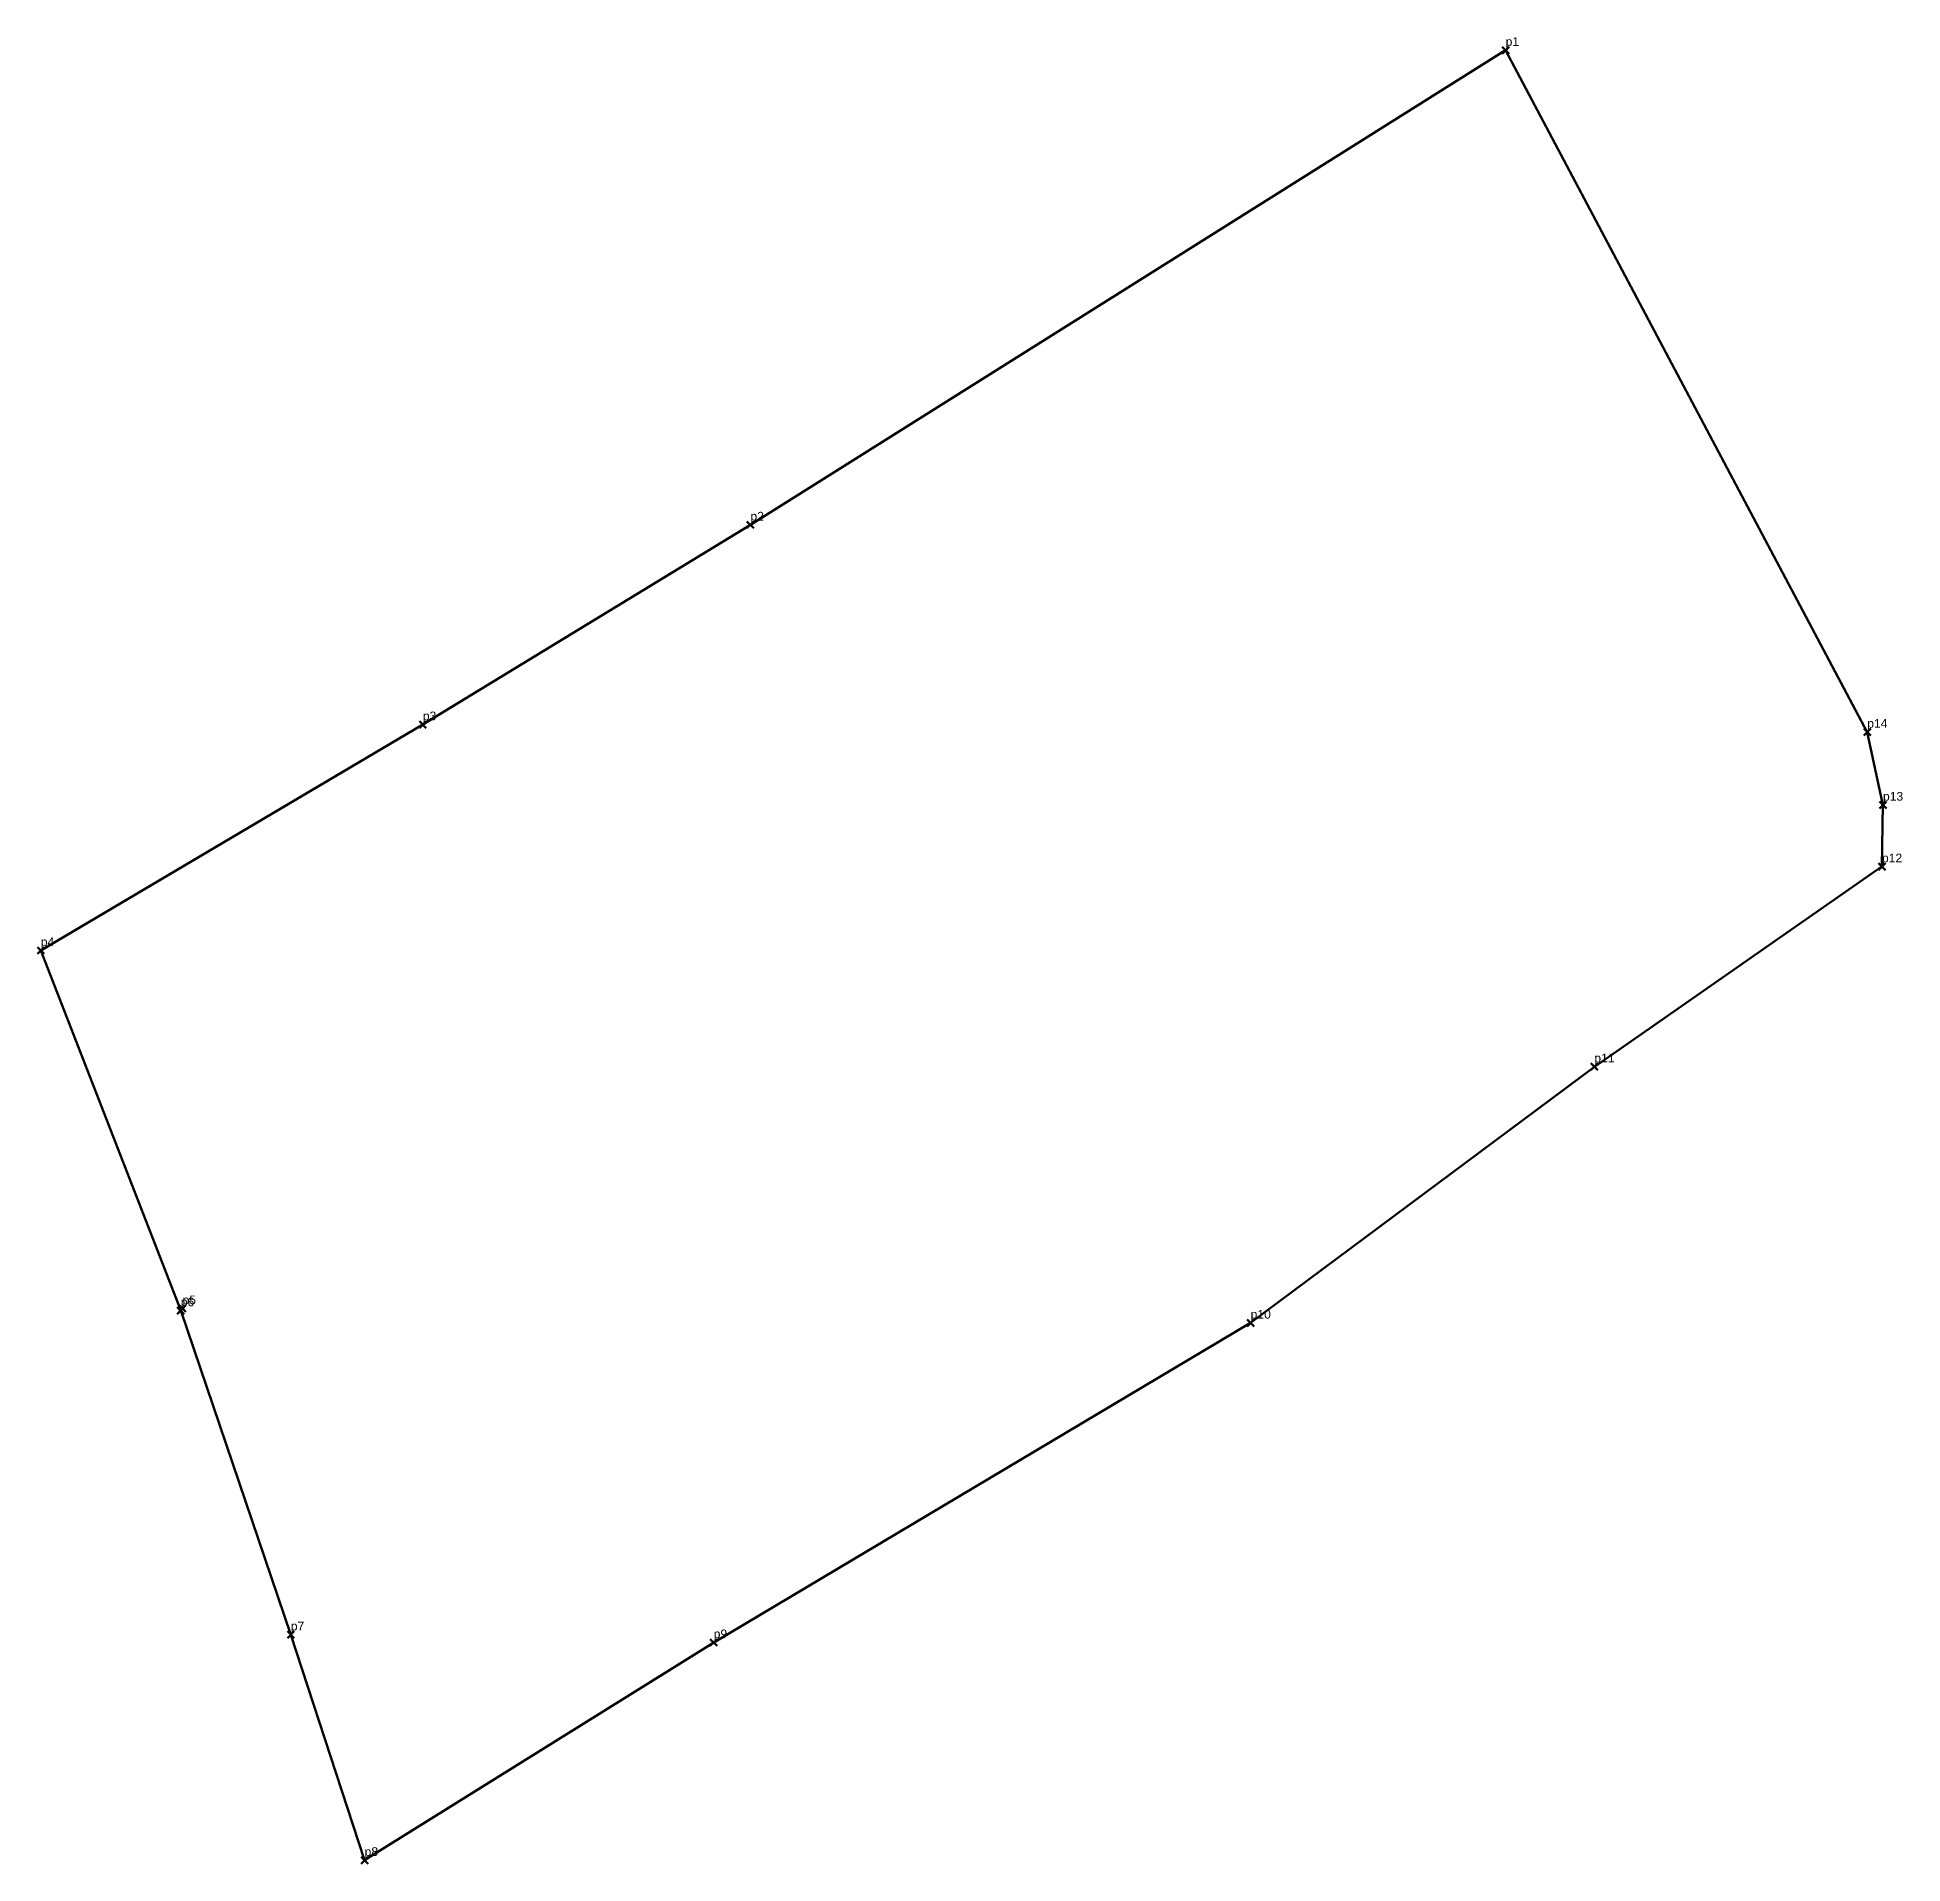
# Model space of a CAD drawing. Header units: millimetres. Extents: x 606128 to 606235, y 1310029 to 1310134.
import ezdxf

# ---------------------------------------------------------------- set-up
doc = ezdxf.new("R2010")
doc.units = ezdxf.units.MM
doc.header["$PDMODE"] = 3
doc.header["$PDSIZE"] = 0.2
doc.layers.get('0').update_dxf_attribs({"color": 1, "linetype": 'CONTINUOUS', "lineweight": 100})
doc.layers.add('Point', color=5, linetype='CONTINUOUS', lineweight=100)
doc.layers.add('Point_Name', color=1, linetype='CONTINUOUS', lineweight=100)
doc.styles.get("Standard").update_dxf_attribs({"font": 'arial.ttf', "width": 0.65})

msp = doc.modelspace()

# ---------------------------------------------------------------- linework, layer by layer
at = {"color": 7, "true_color": 0xffffff, "elevation": 252.02}
msp.add_lwpolyline([(606234.3, 1310086.12), (606234.36, 1310089.68), (606233.45, 1310093.89), (606212.58, 1310133.25), (606168.99, 1310105.85), (606150.08, 1310094.32), (606128.03, 1310081.28), (606136.11, 1310060.49), (606142.46, 1310041.78), (606146.72, 1310028.76), (606166.87, 1310041.33), (606197.86, 1310059.78), (606217.7, 1310074.57), (606234.3, 1310086.12)], dxfattribs=at)
at = {"layer": 'Point'}
for p in [(606212.58, 1310133.25, 255.33), (606168.99, 1310105.85, 253.62), (606150.08, 1310094.32, 256.45), (606233.45, 1310093.89, 252.38), (606234.36, 1310089.68, 252.23), (606234.3, 1310086.12, 252.02), (606128.03, 1310081.28, 258.98), (606217.7, 1310074.57, 256.57), (606136.11, 1310060.49, 255.33), (606136.21, 1310060.61, 255.5), (606197.86, 1310059.78, 255.87), (606142.46, 1310041.78, 254.36), (606166.87, 1310041.33, 256.12), (606146.72, 1310028.76, 254.11)]:
    msp.add_point(p, dxfattribs=at)

# ---------------------------------------------------------------- texts
at = {"layer": 'Point_Name'}
for s, p in [('p1', (606212.58, 1310133.5)), ('p2', (606168.99, 1310106.1)), ('p3', (606150.08, 1310094.57)), ('p14', (606233.45, 1310094.14)), ('p13', (606234.36, 1310089.93)), ('p12', (606234.3, 1310086.37)), ('p4', (606128.03, 1310081.53)), ('p11', (606217.7, 1310074.82)), ('p6', (606136.11, 1310060.74)), ('p5', (606136.21, 1310060.86)), ('p10', (606197.86, 1310060.03)), ('p7', (606142.46, 1310042.03)), ('p9', (606166.87, 1310041.58)), ('p8', (606146.72, 1310029.01))]:
    msp.add_text(s, height=0.5, dxfattribs=at).set_placement(p)

doc.saveas('drawing.dxf')
